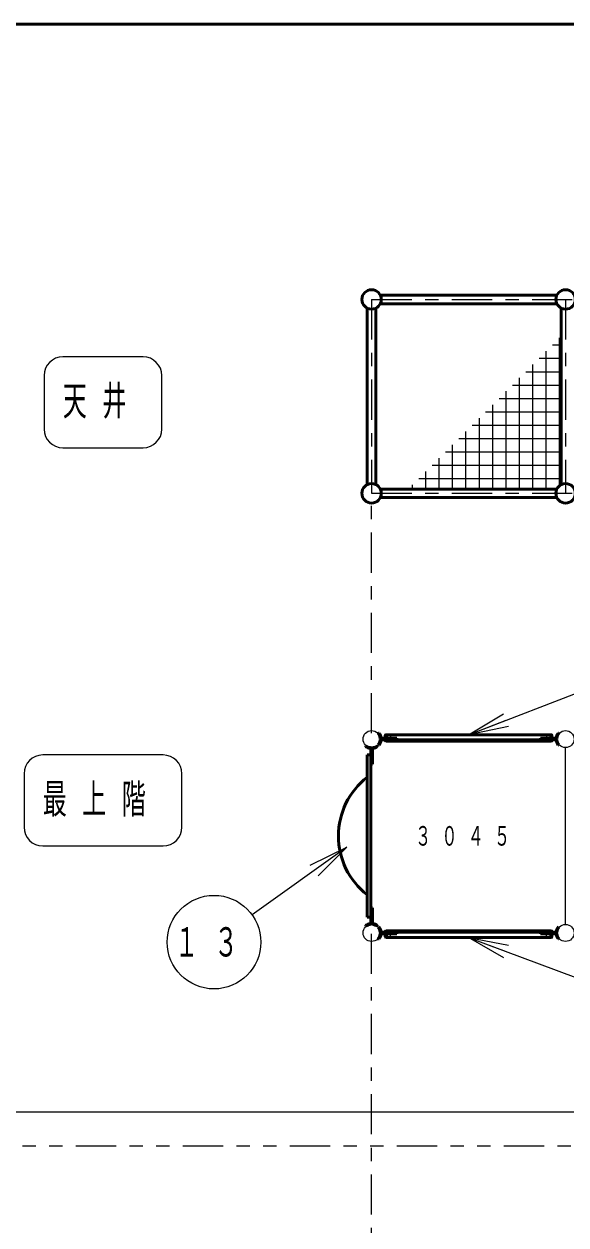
# Model space of a CAD drawing. Units: millimetres on the paper. Extents: x -385 to 0, y -594 to 267.
# Drawn here: x -329 to -288.5, y 177.2 to 267 of the extents above; entities that cross this region are included whole.
import ezdxf

# ---------------------------------------------------------------- set-up
doc = ezdxf.new("R2010")
doc.units = ezdxf.units.MM
for name, pattern in [('USER1', [4.5, 2.5, -2]), ('USER2', [6, 3, -1, 1, -1]), ('USER3', [8, 3, -1, 1, -1, 1, -1])]:
    doc.linetypes.add(name, pattern=pattern)
doc.layers.add('0_2', color=7, linetype='Continuous', lineweight=13)
doc.layers.add('LY_19', color=7, linetype='Continuous', lineweight=13)
doc.styles.add('ＭＳ ゴシック', font='')
doc.styles.get('ＭＳ ゴシック').set_extended_font_data('MS Gothic')

msp = doc.modelspace()

# ---------------------------------------------------------------- linework, layer by layer
at = {"layer": '0_2', "linetype": 'USER2'}
for p, q in [((-303.054, 246.403), (-274.054, 246.403)), ((-303.054, 246.403), (-303.054, 231.903)), ((-288.554, 246.403), (-288.554, 231.903)), ((-303.054, 231.903), (-274.054, 231.903)), ((-303.054, 147.967), (-303.054, 231.903))]:
    msp.add_line(p, q, dxfattribs=at)
at = {"layer": '0_2', "color": 140, "lineweight": 50}
for p, q in [((-302.403, 246.724), (-289.205, 246.724)), ((-303.375, 245.752), (-303.375, 232.553)), ((-302.732, 245.752), (-302.732, 232.553)), ((-302.403, 246.081), (-289.205, 246.081)), ((-288.875, 245.752), (-288.875, 232.553)), ((-302.403, 232.224), (-289.205, 232.224)), ((-302.403, 231.581), (-289.205, 231.581)), ((-302.556, 213.938), (-302.515, 213.972)), ((-302.515, 213.972), (-302.5, 213.97)), ((-302.032, 213.811), (-302.032, 213.411)), ((-301.99, 213.854), (-301.947, 213.854)), ((-301.947, 213.854), (-301.947, 213.368)), ((-301.947, 213.854), (-301.947, 213.368)), ((-289.661, 213.854), (-301.947, 213.854)), ((-289.661, 213.854), (-289.661, 213.368)), ((-289.618, 213.854), (-289.661, 213.854)), ((-289.661, 213.854), (-289.661, 213.368)), ((-289.575, 213.811), (-289.575, 213.411)), ((-289.093, 213.972), (-289.108, 213.97)), ((-289.052, 213.938), (-289.093, 213.972)), ((-303.467, 213.026), (-303.502, 212.985)), ((-303.502, 212.985), (-303.5, 212.97)), ((-302.64, 213.026), (-302.606, 212.985)), ((-302.606, 212.985), (-302.608, 212.97)), ((-302.556, 213.11), (-302.515, 213.076)), ((-302.515, 213.076), (-302.5, 213.078)), ((-302.32, 213.588), (-301.169, 213.588)), ((-302.32, 213.524), (-301.169, 213.524)), ((-302.32, 213.524), (-301.169, 213.524)), ((-302.32, 213.46), (-301.169, 213.46)), ((-301.99, 213.368), (-301.947, 213.368)), ((-289.661, 213.368), (-301.947, 213.368)), ((-301.169, 213.588), (-301.169, 213.524)), ((-301.169, 213.46), (-301.169, 213.524)), ((-289.288, 213.588), (-290.439, 213.588)), ((-290.439, 213.588), (-290.439, 213.524)), ((-289.288, 213.524), (-290.439, 213.524)), ((-289.288, 213.524), (-290.439, 213.524)), ((-290.439, 213.46), (-290.439, 213.524)), ((-289.288, 213.46), (-290.439, 213.46)), ((-289.618, 213.368), (-289.661, 213.368)), ((-289.093, 213.076), (-289.108, 213.078)), ((-289.052, 213.11), (-289.093, 213.076)), ((-303.118, 212.345), (-303.389, 212.345)), ((-303.389, 200.203), (-303.389, 212.345)), ((-303.118, 212.79), (-303.118, 211.639)), ((-303.118, 200.203), (-303.118, 212.345)), ((-303.054, 212.79), (-303.054, 211.639)), ((-303.054, 212.79), (-303.054, 211.639)), ((-302.99, 212.79), (-302.99, 211.639)), ((-303.118, 211.639), (-303.054, 211.639)), ((-302.99, 211.639), (-303.054, 211.639)), ((-303.118, 199.758), (-303.118, 200.909)), ((-303.118, 200.909), (-303.054, 200.909)), ((-303.054, 199.758), (-303.054, 200.909)), ((-303.054, 199.758), (-303.054, 200.909)), ((-302.99, 200.909), (-303.054, 200.909)), ((-302.99, 199.758), (-302.99, 200.909)), ((-303.502, 199.563), (-303.5, 199.578)), ((-303.467, 199.522), (-303.502, 199.563)), ((-303.118, 200.203), (-303.389, 200.203)), ((-302.64, 199.522), (-302.606, 199.563)), ((-302.606, 199.563), (-302.608, 199.578)), ((-302.556, 199.437), (-302.515, 199.471)), ((-302.515, 199.471), (-302.5, 199.47)), ((-289.093, 199.471), (-289.108, 199.47)), ((-289.052, 199.437), (-289.093, 199.471)), ((-302.556, 198.61), (-302.515, 198.576)), ((-302.515, 198.576), (-302.5, 198.578)), ((-302.32, 199.088), (-301.169, 199.088)), ((-302.32, 199.024), (-301.169, 199.024)), ((-302.32, 199.024), (-301.169, 199.024)), ((-302.32, 198.96), (-301.169, 198.96)), ((-302.033, 198.737), (-302.033, 199.137)), ((-301.99, 199.18), (-301.947, 199.18)), ((-301.99, 198.694), (-301.947, 198.694)), ((-301.947, 198.694), (-301.947, 199.18)), ((-301.947, 198.694), (-301.947, 199.18)), ((-301.947, 199.18), (-289.661, 199.18)), ((-301.947, 198.694), (-289.661, 198.694)), ((-301.169, 199.088), (-301.169, 199.024)), ((-301.169, 198.96), (-301.169, 199.024)), ((-289.288, 199.088), (-290.439, 199.088)), ((-290.439, 199.088), (-290.439, 199.024)), ((-289.288, 199.024), (-290.439, 199.024)), ((-289.288, 199.024), (-290.439, 199.024)), ((-290.439, 198.96), (-290.439, 199.024)), ((-289.288, 198.96), (-290.439, 198.96)), ((-289.661, 198.694), (-289.661, 199.18)), ((-289.618, 199.18), (-289.661, 199.18)), ((-289.661, 198.694), (-289.661, 199.18)), ((-289.618, 198.694), (-289.661, 198.694)), ((-289.576, 198.737), (-289.576, 199.137)), ((-289.093, 198.576), (-289.108, 198.578)), ((-289.052, 198.61), (-289.093, 198.576))]:
    msp.add_line(p, q, dxfattribs=at)
at = {"layer": '0_2'}
for p, q in [((-289, 232.475), (-289, 243.531)), ((-290, 232.224), (-290, 242.531)), ((-289.531, 243), (-288.875, 243)), ((-320.138, 242.109), (-326.138, 242.109)), ((-290.531, 242), (-288.875, 242)), ((-327.538, 240.709), (-327.538, 236.709)), ((-318.738, 236.709), (-318.738, 240.709)), ((-291.531, 241), (-288.875, 241)), ((-291, 232.224), (-291, 241.531)), ((-292.531, 240), (-288.875, 240)), ((-292, 232.224), (-292, 240.531)), ((-293.531, 239), (-288.875, 239)), ((-293, 232.224), (-293, 239.531)), ((-294, 232.224), (-294, 238.531)), ((-295, 232.224), (-295, 237.531)), ((-294.531, 238), (-288.875, 238)), ((-296, 232.224), (-296, 236.531)), ((-295.531, 237), (-288.875, 237)), ((-297, 232.224), (-297, 235.531)), ((-296.531, 236), (-288.875, 236)), ((-326.138, 235.309), (-320.138, 235.309)), ((-298, 232.224), (-298, 234.531)), ((-297.531, 235), (-288.875, 235)), ((-299, 232.224), (-299, 233.531)), ((-298.531, 234), (-288.875, 234)), ((-299.531, 233), (-288.875, 233)), ((-300, 232.224), (-300, 232.531)), ((-295.804, 213.854), (-272.809, 222.743)), ((-295.804, 213.854), (-293.186, 215.402)), ((-295.804, 213.854), (-293.006, 214.936)), ((-292.826, 214.469), (-295.804, 213.854)), ((-303.054, 212.887), (-303.054, 199.66)), ((-289.191, 213.524), (-302.417, 213.524)), ((-288.554, 199.66), (-288.554, 212.887)), ((-318.638, 212.336), (-327.638, 212.336)), ((-329.038, 210.936), (-329.038, 206.936)), ((-317.238, 206.936), (-317.238, 210.936)), ((-327.638, 205.536), (-318.638, 205.536)), ((-304.905, 205.446), (-311.987, 200.376)), ((-307.635, 204.106), (-304.905, 205.446)), ((-304.905, 205.446), (-307.344, 203.7)), ((-304.905, 205.446), (-307.053, 203.293)), ((-302.417, 199.024), (-289.191, 199.024)), ((-293.17, 197.174), (-295.804, 198.694)), ((-295.804, 198.694), (-292.819, 198.111)), ((-295.804, 198.694), (-292.994, 197.643)), ((-295.804, 198.694), (-277.572, 191.872)), ((-240.417, 185.619), (-375.622, 185.619)), ((-240.417, 185.619), (-368.765, 185.619))]:
    msp.add_line(p, q, dxfattribs=at)
at = {"layer": '0_2', "linetype": 'USER1'}
for p, q in [((-301.947, 213.808), (-301.632, 213.808)), ((-301.632, 213.808), (-301.632, 213.414)), ((-289.661, 213.808), (-289.975, 213.808)), ((-289.975, 213.808), (-289.975, 213.414)), ((-301.947, 213.414), (-301.632, 213.414)), ((-289.661, 213.414), (-289.975, 213.414)), ((-301.947, 199.134), (-301.633, 199.134)), ((-301.947, 198.74), (-301.633, 198.74)), ((-301.633, 198.74), (-301.633, 199.134)), ((-289.661, 199.134), (-289.976, 199.134)), ((-289.976, 198.74), (-289.976, 199.134)), ((-289.661, 198.74), (-289.976, 198.74))]:
    msp.add_line(p, q, dxfattribs=at)
at = {"layer": '0_2', "linetype": 'USER3'}
msp.add_lwpolyline([(-217.463, 82.331), (-177.489, 82.331), (-146.77, 113.05), (-146.77, 145.828), (-181.814, 180.871), (-211.563, 180.871), (-216.312, 185.619), (-239.417, 185.619), (-250.719, 174.318), (-273.402, 174.318), (-282.162, 183.077), (-339.295, 183.077), (-360.908, 161.464), (-360.908, 130.916), (-337.108, 107.116), (-296.414, 107.116), (-282.736, 93.437), (-253.864, 93.437), (-250.628, 90.201), (-225.333, 90.201)], close=True, dxfattribs=at)
at = {"layer": '0_2', "color": 140, "lineweight": 50}
for centre in [(-303.054, 246.403), (-288.554, 246.403), (-303.054, 231.903), (-288.554, 231.903)]:
    msp.add_circle(centre, 0.726, dxfattribs=at)
at = {"layer": '0_2'}
for centre, radius in [((-303.054, 213.524), 0.636), ((-288.554, 213.524), 0.636), ((-314.833, 198.338), 3.5), ((-303.054, 199.024), 0.636), ((-288.554, 199.024), 0.636)]:
    msp.add_circle(centre, radius, dxfattribs=at)
for centre, start, end in [((-326.138, 240.709), 90, 180), ((-320.138, 240.709), 0, 90), ((-326.138, 236.709), 180, 270), ((-320.138, 236.709), 270, 0), ((-327.638, 210.936), 90, 180), ((-318.638, 210.936), 0, 90), ((-327.638, 206.936), 180, 270), ((-318.638, 206.936), 270, 0)]:
    msp.add_arc(centre, 1.4, start, end, dxfattribs=at)
at = {"layer": '0_2', "color": 140, "lineweight": 50}
for centre, radius, start, end in [((-303.054, 213.524), 0.647, 7.18076, 39.70903), ((-303.054, 213.524), 0.711, 7.18076, 38.85592), ((-301.99, 213.811), 0.0429, 90, 180), ((-289.618, 213.811), 0.0429, 0, 90), ((-288.554, 213.524), 0.711, 141.14408, 172.81924), ((-288.554, 213.524), 0.647, 140.29097, 172.81924), ((-303.054, 213.524), 0.711, 231.14408, 262.81924), ((-303.054, 213.524), 0.647, 230.29097, 262.81924), ((-303.146, 212.79), 0.0925, 0, 82.81924), ((-302.961, 212.79), 0.0925, 97.18076, 180), ((-303.054, 213.524), 0.647, 277.18076, 309.70903), ((-303.054, 213.524), 0.711, 277.18076, 308.85592), ((-303.054, 213.524), 0.647, 320.29097, 352.81924), ((-303.054, 213.524), 0.711, 321.14408, 352.81924), ((-302.32, 213.616), 0.0925, 187.18076, 270), ((-302.32, 213.432), 0.0925, 90, 172.81924), ((-302.32, 213.616), 0.0285, 187.18076, 270), ((-302.32, 213.432), 0.0285, 90, 172.81924), ((-301.99, 213.411), 0.0429, 180, 270), ((-289.618, 213.411), 0.0429, 270, 0), ((-289.288, 213.616), 0.0285, 270, 352.81924), ((-289.288, 213.616), 0.0925, 270, 352.81924), ((-289.288, 213.432), 0.0925, 7.18076, 90), ((-289.288, 213.432), 0.0285, 7.18076, 90), ((-288.554, 213.524), 0.711, 187.18076, 218.85592), ((-288.554, 213.524), 0.647, 187.18076, 219.70903), ((-303.146, 212.79), 0.0285, 0, 82.81924), ((-302.961, 212.79), 0.0285, 97.18076, 180), ((-299.954, 206.276), 5.58, 128.00499, 231.99501), ((-303.054, 199.024), 0.711, 97.18076, 128.85592), ((-303.054, 199.024), 0.647, 97.18076, 129.70903), ((-303.146, 199.758), 0.0285, 277.18076, 0), ((-303.146, 199.758), 0.0925, 277.18076, 0), ((-302.961, 199.758), 0.0925, 180, 262.81924), ((-302.961, 199.758), 0.0285, 180, 262.81924), ((-303.054, 199.024), 0.647, 50.29097, 82.81924), ((-303.054, 199.024), 0.711, 51.14408, 82.81924), ((-303.054, 199.024), 0.647, 7.18076, 39.70903), ((-303.054, 199.024), 0.711, 7.18076, 38.85592), ((-288.554, 199.024), 0.711, 141.14408, 172.81924), ((-288.554, 199.024), 0.647, 140.29097, 172.81924), ((-303.054, 199.024), 0.647, 320.29097, 352.81924), ((-303.054, 199.024), 0.711, 321.14408, 352.81924), ((-302.32, 199.116), 0.0925, 187.18076, 270), ((-302.32, 198.931), 0.0925, 90, 172.81924), ((-302.32, 199.116), 0.0285, 187.18076, 270), ((-302.32, 198.931), 0.0285, 90, 172.81924), ((-301.99, 199.137), 0.0429, 90, 180), ((-301.99, 198.737), 0.0429, 180, 270), ((-289.618, 199.137), 0.0429, 0, 90), ((-289.618, 198.737), 0.0429, 270, 0), ((-289.288, 199.116), 0.0285, 270, 352.81924), ((-289.288, 199.116), 0.0925, 270, 352.81924), ((-289.288, 198.931), 0.0925, 7.18076, 90), ((-289.288, 198.931), 0.0285, 7.18076, 90), ((-288.554, 199.024), 0.711, 187.18076, 218.85592), ((-288.554, 199.024), 0.647, 187.18076, 219.70903)]:
    msp.add_arc(centre, radius, start, end, dxfattribs=at)
at = {"layer": 'LY_19', "lineweight": 50}
msp.add_line((0, 267), (-385, 267), dxfattribs=at)

# ---------------------------------------------------------------- texts
at = {"layer": '0_2', "style": 'ＭＳ ゴシック'}
for s, insert, char_height, attachment_point in [('\\T1.64;\\W0.6;天井', (-326.138, 238.709), 2.199, 4), ('\\T1.64;\\W0.6;最上階', (-327.638, 208.936), 2.199, 4), ('\\T1.64;\\W0.6;３０４５', (-299.804, 206.274), 1.466, 4), ('\\T1.64;\\W0.6;１３', (-314.833, 198.338), 2.199, 5)]:
    msp.add_mtext(s, dxfattribs=dict(at, insert=insert, char_height=char_height, attachment_point=attachment_point))

doc.saveas('drawing.dxf')
